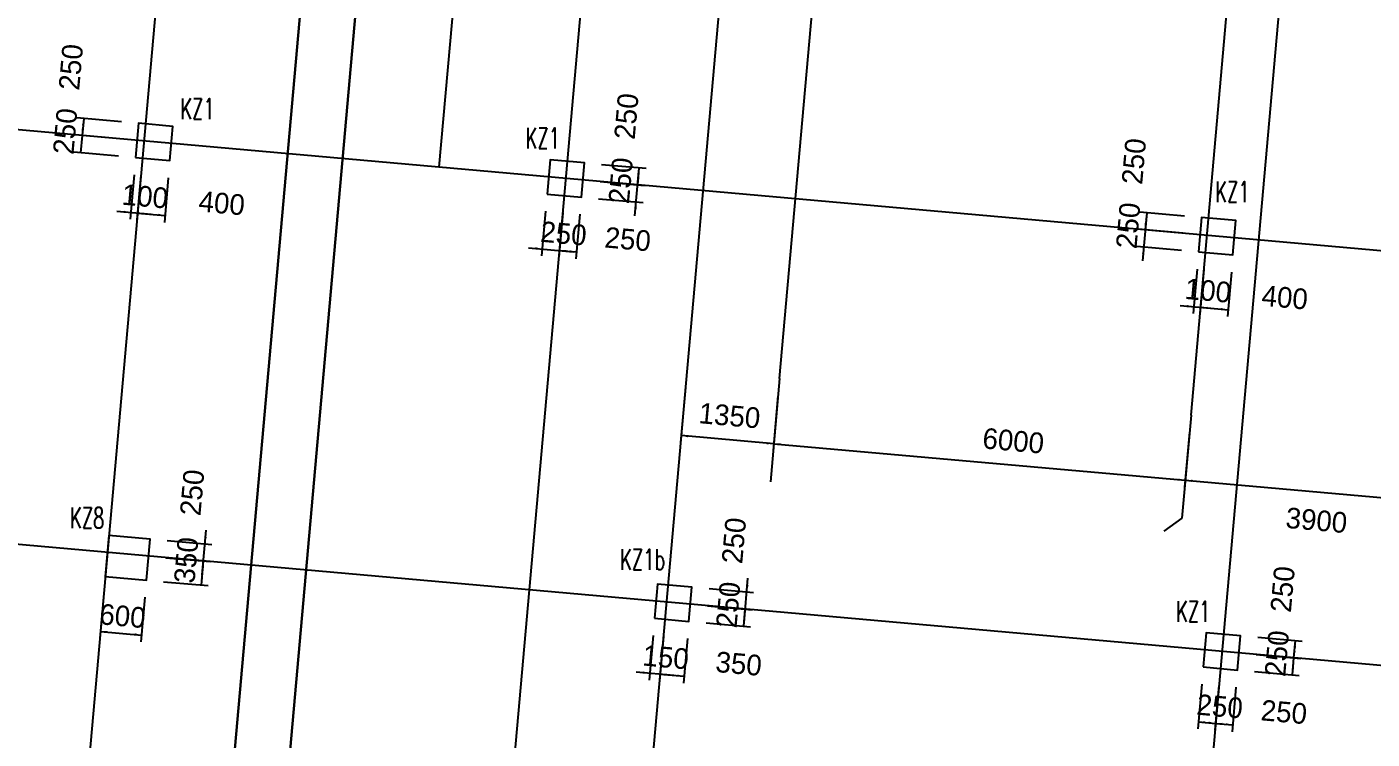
# Model space of a CAD drawing. Extents: x 387171 to 699106, y 11966 to 245688.
# Drawn here: x 590566 to 610104, y 51378 to 61723 of the extents above; entities that cross this region are included whole.
import ezdxf

# ---------------------------------------------------------------- set-up
doc = ezdxf.new("R2010")
doc.units = 0
doc.header["$LTSCALE"] = 100
doc.header["$MEASUREMENT"] = 0
for name, color, linetype in [('COLU', 7, 'Continuous'), ('DIM', 3, 'Continuous'), ('DOTE', 253, 'Continuous'), ('L-AXIS', 3, 'Continuous'), ('NUM', 7, 'Continuous')]:
    doc.layers.add(name, color=color, linetype=linetype)
doc.styles.add('hztxt', font='hztxt')
doc.styles.get("Standard").update_dxf_attribs({"font": 'standard'})
doc.dimstyles.get("Standard").update_dxf_attribs({"dimtxt": 300, "dimasz": 100, "dimexe": 100, "dimexo": 250, "dimgap": 100, "dimtad": 0, "dimtoh": 1, "dimdec": 0, "dimdsep": 46, "dimcen": 0.09, "dimclrt": 7, "dimadec": 0, "dimazin": 0, "dimtfac": 1, "dimtdec": 4, "dimtofl": 0, "dimtmove": 0, "dimatfit": 3, "dimfxl": 1, "dimtolj": 1, "dimtzin": 0, "dimarcsym": 0})

# ---------------------------------------------------------------- blocks, each defined once
blk = doc.blocks.new('*D2180')
at = {"layer": 'L-AXIS', "color": 0, "linetype": 'ByBlock', "lineweight": -2}
for p, q in [((493507, 53583), (493255, 50741)), ((493264, 50840), (658764, 36162)), ((659008, 38905), (658755, 36062))]:
    blk.add_line(p, q, dxfattribs=at)
for points in [[(493264, 50840), (493365, 50848), (493362, 50815)], [(658764, 36162), (658663, 36154), (658666, 36188)]]:
    blk.add_solid(points, dxfattribs=at)
at = {"layer": 'L-AXIS', "color": 7, "linetype": 'Continuous', "lineweight": -2, "insert": (576045, 43850), "char_height": 300, "width": 1101.67, "attachment_point": 5, "rotation": 354.9316, "style": 'hztxt'}
blk.add_mtext('166150', dxfattribs=at)
blk = doc.blocks.new('*D1185')
at = {"layer": 'L-AXIS', "color": 0, "linetype": 'ByBlock', "lineweight": -2}
for p, q in [((601475, 56366), (601404, 55568)), ((607452, 55836), (607381, 55038)), ((601413, 55668), (607390, 55137))]:
    blk.add_line(p, q, dxfattribs=at)
for points in [[(601413, 55668), (601514, 55675), (601511, 55642)], [(607390, 55137), (607289, 55130), (607292, 55163)]]:
    blk.add_solid(points, dxfattribs=at)
at = {"layer": 'L-AXIS', "color": 7, "linetype": 'Continuous', "lineweight": -2, "insert": (604893, 55710), "char_height": 300, "width": 770, "attachment_point": 5, "rotation": 354.9316, "style": 'hztxt'}
blk.add_mtext('6000', dxfattribs=at)
blk = doc.blocks.new('*D2424')
at = {"layer": 'L-AXIS', "color": 0, "linetype": 'ByBlock', "lineweight": -2}
for p, q in [((600130, 56485), (600060, 55687)), ((601475, 56366), (601404, 55568)), ((601413, 55668), (600069, 55787))]:
    blk.add_line(p, q, dxfattribs=at)
for points in [[(600069, 55787), (600170, 55795), (600167, 55761)], [(601413, 55668), (601312, 55660), (601315, 55693)]]:
    blk.add_solid(points, dxfattribs=at)
at = {"layer": 'L-AXIS', "color": 7, "linetype": 'Continuous', "lineweight": -2, "insert": (600772, 56076), "char_height": 300, "width": 690, "attachment_point": 5, "rotation": 354.9316, "style": 'hztxt'}
blk.add_mtext('1350', dxfattribs=at)
blk = doc.blocks.new('*D2233')
at = {"layer": 'L-AXIS', "color": 0, "linetype": 'ByBlock', "lineweight": -2}
for p, q in [((607452, 55836), (607381, 55038)), ((611337, 55491), (611266, 54693)), ((607390, 55137), (611275, 54793))]:
    blk.add_line(p, q, dxfattribs=at)
for points in [[(607390, 55137), (607491, 55145), (607488, 55112)], [(611275, 54793), (611173, 54785), (611176, 54818)]]:
    blk.add_solid(points, dxfattribs=at)
at = {"layer": 'L-AXIS', "color": 7, "linetype": 'Continuous', "lineweight": -2, "insert": (609296, 54555), "char_height": 300, "width": 775, "attachment_point": 5, "rotation": 354.9316, "style": 'hztxt'}
blk.add_mtext('3900', dxfattribs=at)
blk = doc.blocks.new('*D279')
at = {"layer": 'DIM', "color": 0, "linetype": 'ByBlock', "lineweight": -2}
for p, q in [((591683, 53491), (591625, 52843)), ((592281, 53438), (592223, 52790)), ((591634, 52943), (592232, 52890))]:
    blk.add_line(p, q, dxfattribs=at)
for points in [[(591634, 52943), (591735, 52950), (591732, 52917)], [(592232, 52890), (592131, 52882), (592134, 52915)]]:
    blk.add_solid(points, dxfattribs=at)
at = {"layer": 'DIM', "color": 7, "linetype": 'Continuous', "lineweight": -2, "insert": (591955, 53165), "char_height": 300, "width": 556.67, "attachment_point": 5, "rotation": 354.9316, "style": 'hztxt'}
blk.add_mtext('600', dxfattribs=at)
blk = doc.blocks.new('*D208')
at = {"layer": 'DIM', "color": 0, "linetype": 'ByBlock', "lineweight": -2}
for p, q in [((592583, 54013), (593230, 53956)), ((593100, 53616), (593130, 53965)), ((592552, 53664), (593199, 53607))]:
    blk.add_line(p, q, dxfattribs=at)
for points in [[(593130, 53965), (593138, 53864), (593105, 53867)], [(593100, 53616), (593092, 53717), (593125, 53714)]]:
    blk.add_solid(points, dxfattribs=at)
at = {"layer": 'DIM', "color": 7, "linetype": 'Continuous', "lineweight": -2, "insert": (592881, 53977), "char_height": 300, "width": 566.67, "attachment_point": 5, "rotation": 84.9316, "style": 'hztxt'}
blk.add_mtext('350', dxfattribs=at)
blk = doc.blocks.new('*D2720')
at = {"layer": 'DIM', "color": 0, "linetype": 'ByBlock', "lineweight": -2}
for p, q in [((593113, 53765), (593170, 54413)), ((592605, 54262), (593252, 54205)), ((592583, 54013), (593230, 53956))]:
    blk.add_line(p, q, dxfattribs=at)
for points in [[(593153, 54214), (593145, 54315), (593178, 54312)], [(593130, 53965), (593138, 53864), (593105, 53867)]]:
    blk.add_solid(points, dxfattribs=at)
at = {"layer": 'DIM', "color": 7, "linetype": 'Continuous', "lineweight": -2, "insert": (592968, 54959), "char_height": 300, "width": 566.67, "attachment_point": 5, "rotation": 84.9316, "style": 'hztxt'}
blk.add_mtext('250', dxfattribs=at)
blk = doc.blocks.new('*D3381')
at = {"layer": 'DIM', "color": 0, "linetype": 'ByBlock', "lineweight": -2}
for p, q in [((607379, 58976), (606731, 59033)), ((606831, 59024), (606809, 58775)), ((607357, 58727), (606709, 58784))]:
    blk.add_line(p, q, dxfattribs=at)
for points in [[(606831, 59024), (606839, 58923), (606806, 58926)], [(606809, 58775), (606801, 58876), (606834, 58873)]]:
    blk.add_solid(points, dxfattribs=at)
at = {"layer": 'DIM', "color": 7, "linetype": 'Continuous', "lineweight": -2, "insert": (606646, 59770), "char_height": 300, "width": 566.67, "attachment_point": 5, "rotation": 84.9316, "style": 'hztxt'}
blk.add_mtext('250', dxfattribs=at)
blk = doc.blocks.new('*D3625')
at = {"layer": 'DIM', "color": 0, "linetype": 'ByBlock', "lineweight": -2}
for p, q in [((606827, 58974), (606769, 58327)), ((607357, 58727), (606709, 58784)), ((607335, 58477), (606687, 58535))]:
    blk.add_line(p, q, dxfattribs=at)
for points in [[(606809, 58775), (606801, 58876), (606834, 58873)], [(606787, 58526), (606795, 58425), (606761, 58428)]]:
    blk.add_solid(points, dxfattribs=at)
at = {"layer": 'DIM', "color": 7, "linetype": 'Continuous', "lineweight": -2, "insert": (606563, 58837), "char_height": 300, "width": 566.67, "attachment_point": 5, "rotation": 84.9316, "style": 'hztxt'}
blk.add_mtext('250', dxfattribs=at)
blk = doc.blocks.new('*D4085')
at = {"layer": 'DIM', "color": 0, "linetype": 'ByBlock', "lineweight": -2}
for p, q in [((607562, 58206), (607504, 57559)), ((607661, 58198), (607604, 57550)), ((607314, 57676), (607812, 57632))]:
    blk.add_line(p, q, dxfattribs=at)
for points in [[(607513, 57659), (607412, 57651), (607415, 57684)], [(607613, 57650), (607714, 57657), (607711, 57624)]]:
    blk.add_solid(points, dxfattribs=at)
at = {"layer": 'DIM', "color": 7, "linetype": 'Continuous', "lineweight": -2, "insert": (607721, 57891), "char_height": 300, "width": 476.67, "attachment_point": 5, "rotation": 354.9316, "style": 'hztxt'}
blk.add_mtext('100', dxfattribs=at)
blk = doc.blocks.new('*D2219')
at = {"layer": 'DIM', "color": 0, "linetype": 'ByBlock', "lineweight": -2}
for p, q in [((607661, 58198), (607604, 57550)), ((608060, 58162), (608002, 57515)), ((607613, 57650), (608011, 57614))]:
    blk.add_line(p, q, dxfattribs=at)
for points in [[(607613, 57650), (607714, 57657), (607711, 57624)], [(608011, 57614), (607910, 57607), (607913, 57640)]]:
    blk.add_solid(points, dxfattribs=at)
at = {"layer": 'DIM', "color": 7, "linetype": 'Continuous', "lineweight": -2, "insert": (608836, 57792), "char_height": 300, "width": 576.67, "attachment_point": 5, "rotation": 354.9316, "style": 'hztxt'}
blk.add_mtext('400', dxfattribs=at)
blk = doc.blocks.new('*D2416')
at = {"layer": 'DIM', "color": 0, "linetype": 'ByBlock', "lineweight": -2}
for p, q in [((598099, 59046), (598041, 58398)), ((598348, 59024), (598290, 58376)), ((597851, 58515), (598498, 58458))]:
    blk.add_line(p, q, dxfattribs=at)
for points in [[(598050, 58498), (597949, 58490), (597952, 58523)], [(598299, 58476), (598400, 58483), (598397, 58450)]]:
    blk.add_solid(points, dxfattribs=at)
at = {"layer": 'DIM', "color": 7, "linetype": 'Continuous', "lineweight": -2, "insert": (598361, 58721), "char_height": 300, "width": 566.67, "attachment_point": 5, "rotation": 354.9316, "style": 'hztxt'}
blk.add_mtext('250', dxfattribs=at)
blk = doc.blocks.new('*D2390')
at = {"layer": 'DIM', "color": 0, "linetype": 'ByBlock', "lineweight": -2}
for p, q in [((598348, 59024), (598290, 58376)), ((598597, 59001), (598539, 58354)), ((598299, 58476), (598548, 58454))]:
    blk.add_line(p, q, dxfattribs=at)
for points in [[(598299, 58476), (598400, 58483), (598397, 58450)], [(598548, 58454), (598447, 58446), (598450, 58479)]]:
    blk.add_solid(points, dxfattribs=at)
at = {"layer": 'DIM', "color": 7, "linetype": 'Continuous', "lineweight": -2, "insert": (599294, 58638), "char_height": 300, "width": 566.67, "attachment_point": 5, "rotation": 354.9316, "style": 'hztxt'}
blk.add_mtext('250', dxfattribs=at)
blk = doc.blocks.new('*D2597')
at = {"layer": 'DIM', "color": 0, "linetype": 'ByBlock', "lineweight": -2}
for p, q in [((599398, 58981), (599456, 59628)), ((598890, 59477), (599537, 59420)), ((598868, 59228), (599515, 59171))]:
    blk.add_line(p, q, dxfattribs=at)
for points in [[(599438, 59429), (599430, 59530), (599463, 59527)], [(599416, 59180), (599424, 59079), (599390, 59082)]]:
    blk.add_solid(points, dxfattribs=at)
at = {"layer": 'DIM', "color": 7, "linetype": 'Continuous', "lineweight": -2, "insert": (599192, 59491), "char_height": 300, "width": 566.67, "attachment_point": 5, "rotation": 84.9316, "style": 'hztxt'}
blk.add_mtext('250', dxfattribs=at)
blk = doc.blocks.new('*D2846')
at = {"layer": 'DIM', "color": 0, "linetype": 'ByBlock', "lineweight": -2}
for p, q in [((598912, 59726), (599560, 59669)), ((599438, 59429), (599460, 59678)), ((598890, 59477), (599537, 59420))]:
    blk.add_line(p, q, dxfattribs=at)
for points in [[(599460, 59678), (599468, 59577), (599435, 59580)], [(599438, 59429), (599430, 59530), (599463, 59527)]]:
    blk.add_solid(points, dxfattribs=at)
at = {"layer": 'DIM', "color": 7, "linetype": 'Continuous', "lineweight": -2, "insert": (599275, 60424), "char_height": 300, "width": 566.67, "attachment_point": 5, "rotation": 84.9316, "style": 'hztxt'}
blk.add_mtext('250', dxfattribs=at)
blk = doc.blocks.new('*D1017')
at = {"layer": 'DIM', "color": 0, "linetype": 'ByBlock', "lineweight": -2}
for p, q in [((599660, 52884), (599603, 52236)), ((599810, 52870), (599752, 52223)), ((599413, 52353), (599961, 52305))]:
    blk.add_line(p, q, dxfattribs=at)
for points in [[(599612, 52336), (599511, 52328), (599514, 52361)], [(599761, 52322), (599862, 52330), (599859, 52297)]]:
    blk.add_solid(points, dxfattribs=at)
at = {"layer": 'DIM', "color": 7, "linetype": 'Continuous', "lineweight": -2, "insert": (599845, 52566), "char_height": 300, "width": 476.67, "attachment_point": 5, "rotation": 354.9316, "style": 'hztxt'}
blk.add_mtext('150', dxfattribs=at)
blk = doc.blocks.new('*D3473')
at = {"layer": 'DIM', "color": 0, "linetype": 'ByBlock', "lineweight": -2}
for p, q in [((599810, 52870), (599752, 52223)), ((600159, 52839), (600101, 52192)), ((599761, 52322), (600110, 52292))]:
    blk.add_line(p, q, dxfattribs=at)
for points in [[(599761, 52322), (599862, 52330), (599859, 52297)], [(600110, 52292), (600009, 52284), (600012, 52317)]]:
    blk.add_solid(points, dxfattribs=at)
at = {"layer": 'DIM', "color": 7, "linetype": 'Continuous', "lineweight": -2, "insert": (600905, 52472), "char_height": 300, "width": 566.67, "attachment_point": 5, "rotation": 354.9316, "style": 'hztxt'}
blk.add_mtext('350', dxfattribs=at)
blk = doc.blocks.new('*D3941')
at = {"layer": 'DIM', "color": 0, "linetype": 'ByBlock', "lineweight": -2}
for p, q in [((600452, 53315), (601099, 53258)), ((600977, 53018), (601000, 53267)), ((600430, 53066), (601077, 53009))]:
    blk.add_line(p, q, dxfattribs=at)
for points in [[(601000, 53267), (601007, 53166), (600974, 53169)], [(600977, 53018), (600970, 53119), (601003, 53116)]]:
    blk.add_solid(points, dxfattribs=at)
at = {"layer": 'DIM', "color": 7, "linetype": 'Continuous', "lineweight": -2, "insert": (600754, 53329), "char_height": 300, "width": 566.67, "attachment_point": 5, "rotation": 84.9316, "style": 'hztxt'}
blk.add_mtext('250', dxfattribs=at)
blk = doc.blocks.new('*D4175')
at = {"layer": 'DIM', "color": 0, "linetype": 'ByBlock', "lineweight": -2}
for p, q in [((600474, 53564), (601121, 53507)), ((600982, 53068), (601039, 53715)), ((600452, 53315), (601099, 53258))]:
    blk.add_line(p, q, dxfattribs=at)
for points in [[(601022, 53516), (601014, 53617), (601047, 53614)], [(601000, 53267), (601007, 53166), (600974, 53169)]]:
    blk.add_solid(points, dxfattribs=at)
at = {"layer": 'DIM', "color": 7, "linetype": 'Continuous', "lineweight": -2, "insert": (600837, 54261), "char_height": 300, "width": 566.67, "attachment_point": 5, "rotation": 84.9316, "style": 'hztxt'}
blk.add_mtext('250', dxfattribs=at)
blk = doc.blocks.new('*D2297')
at = {"layer": 'DIM', "color": 0, "linetype": 'ByBlock', "lineweight": -2}
for p, q in [((591939, 60345), (591292, 60402)), ((591392, 60393), (591370, 60144)), ((591917, 60096), (591270, 60153))]:
    blk.add_line(p, q, dxfattribs=at)
for points in [[(591392, 60393), (591399, 60292), (591366, 60295)], [(591370, 60144), (591362, 60246), (591395, 60243)]]:
    blk.add_solid(points, dxfattribs=at)
at = {"layer": 'DIM', "color": 7, "linetype": 'Continuous', "lineweight": -2, "insert": (591207, 61139), "char_height": 300, "width": 566.67, "attachment_point": 5, "rotation": 84.9316, "style": 'hztxt'}
blk.add_mtext('250', dxfattribs=at)
blk = doc.blocks.new('*D2488')
at = {"layer": 'DIM', "color": 0, "linetype": 'ByBlock', "lineweight": -2}
for p, q in [((591917, 60096), (591270, 60153)), ((591370, 60144), (591347, 59895)), ((591895, 59847), (591248, 59904))]:
    blk.add_line(p, q, dxfattribs=at)
for points in [[(591347, 59895), (591340, 59997), (591373, 59994)], [(591370, 60144), (591377, 60043), (591344, 60046)]]:
    blk.add_solid(points, dxfattribs=at)
at = {"layer": 'DIM', "color": 7, "linetype": 'Continuous', "lineweight": -2, "insert": (591124, 60207), "char_height": 300, "width": 566.67, "attachment_point": 5, "rotation": 84.9316, "style": 'hztxt'}
blk.add_mtext('250', dxfattribs=at)
blk = doc.blocks.new('*D3017')
at = {"layer": 'DIM', "color": 0, "linetype": 'ByBlock', "lineweight": -2}
for p, q in [((592122, 59576), (592065, 58928)), ((592222, 59567), (592164, 58919)), ((591874, 59046), (592372, 59001))]:
    blk.add_line(p, q, dxfattribs=at)
for points in [[(592074, 59028), (591973, 59020), (591975, 59053)], [(592173, 59019), (592274, 59027), (592271, 58994)]]:
    blk.add_solid(points, dxfattribs=at)
at = {"layer": 'DIM', "color": 7, "linetype": 'Continuous', "lineweight": -2, "insert": (592281, 59260), "char_height": 300, "width": 476.67, "attachment_point": 5, "rotation": 354.9316, "style": 'hztxt'}
blk.add_mtext('100', dxfattribs=at)
blk = doc.blocks.new('*D985')
at = {"layer": 'DIM', "color": 0, "linetype": 'ByBlock', "lineweight": -2}
for p, q in [((592222, 59567), (592164, 58919)), ((592620, 59532), (592563, 58884)), ((592173, 59019), (592572, 58984))]:
    blk.add_line(p, q, dxfattribs=at)
for points in [[(592173, 59019), (592274, 59027), (592271, 58994)], [(592572, 58984), (592471, 58976), (592474, 59009)]]:
    blk.add_solid(points, dxfattribs=at)
at = {"layer": 'DIM', "color": 7, "linetype": 'Continuous', "lineweight": -2, "insert": (593397, 59161), "char_height": 300, "width": 576.67, "attachment_point": 5, "rotation": 354.9316, "style": 'hztxt'}
blk.add_mtext('400', dxfattribs=at)
blk = doc.blocks.new('*D220')
at = {"layer": 'DIM', "color": 0, "linetype": 'ByBlock', "lineweight": -2}
for p, q in [((607629, 52177), (607572, 51529)), ((607878, 52155), (607821, 51507)), ((607581, 51629), (607830, 51607))]:
    blk.add_line(p, q, dxfattribs=at)
for points in [[(607581, 51629), (607682, 51637), (607679, 51604)], [(607830, 51607), (607729, 51599), (607731, 51632)]]:
    blk.add_solid(points, dxfattribs=at)
at = {"layer": 'DIM', "color": 7, "linetype": 'Continuous', "lineweight": -2, "insert": (607892, 51852), "char_height": 300, "width": 566.67, "attachment_point": 5, "rotation": 354.9316, "style": 'hztxt'}
blk.add_mtext('250', dxfattribs=at)
blk = doc.blocks.new('*D151')
at = {"layer": 'DIM', "color": 0, "linetype": 'ByBlock', "lineweight": -2}
for p, q in [((607878, 52155), (607821, 51507)), ((608127, 52133), (608070, 51485)), ((607830, 51607), (608079, 51585))]:
    blk.add_line(p, q, dxfattribs=at)
for points in [[(607830, 51607), (607931, 51615), (607928, 51581)], [(608079, 51585), (607978, 51577), (607981, 51610)]]:
    blk.add_solid(points, dxfattribs=at)
at = {"layer": 'DIM', "color": 7, "linetype": 'Continuous', "lineweight": -2, "insert": (608824, 51770), "char_height": 300, "width": 566.67, "attachment_point": 5, "rotation": 354.9316, "style": 'hztxt'}
blk.add_mtext('250', dxfattribs=at)
blk = doc.blocks.new('*D2648')
at = {"layer": 'DIM', "color": 0, "linetype": 'ByBlock', "lineweight": -2}
for p, q in [((608420, 52609), (609068, 52551)), ((608946, 52311), (608968, 52560)), ((608398, 52360), (609046, 52302))]:
    blk.add_line(p, q, dxfattribs=at)
for points in [[(608968, 52560), (608976, 52459), (608943, 52462)], [(608946, 52311), (608938, 52412), (608972, 52409)]]:
    blk.add_solid(points, dxfattribs=at)
at = {"layer": 'DIM', "color": 7, "linetype": 'Continuous', "lineweight": -2, "insert": (608723, 52622), "char_height": 300, "width": 566.67, "attachment_point": 5, "rotation": 84.9316, "style": 'hztxt'}
blk.add_mtext('250', dxfattribs=at)
blk = doc.blocks.new('*D2861')
at = {"layer": 'DIM', "color": 0, "linetype": 'ByBlock', "lineweight": -2}
for p, q in [((608443, 52858), (609090, 52800)), ((608968, 52560), (608990, 52809)), ((608420, 52609), (609068, 52551))]:
    blk.add_line(p, q, dxfattribs=at)
for points in [[(608990, 52809), (608998, 52708), (608965, 52711)], [(608968, 52560), (608961, 52661), (608994, 52658)]]:
    blk.add_solid(points, dxfattribs=at)
at = {"layer": 'DIM', "color": 7, "linetype": 'Continuous', "lineweight": -2, "insert": (608806, 53555), "char_height": 300, "width": 566.67, "attachment_point": 5, "rotation": 84.9316, "style": 'hztxt'}
blk.add_mtext('250', dxfattribs=at)
blk = doc.blocks.new('后浇带现场')
at = {"color": 6, "lineweight": 30}
for points in [[(777111, 575147), (781539, 625070)], [(776314, 575218), (780665, 624270)]]:
    blk.add_lwpolyline(points, dxfattribs=at)

msp = doc.modelspace()

# ---------------------------------------------------------------- linework, layer by layer
at = {"layer": 'COLU', "color": 30}
for points in [[(592144.3, 59824.7), (592642.3, 59780.6), (592686.5, 60278.6), (592188.5, 60322.8)], [(591705, 53739.6), (592302.7, 53686.6), (592355.7, 54284.2), (591758, 54337.2)], [(599682.6, 53132.6), (600180.6, 53088.4), (600224.8, 53586.5), (599726.7, 53630.7)]]:
    msp.add_lwpolyline(points, close=True, dxfattribs=at)
at = {"layer": 'COLU'}
for points in [[(598120.8, 59294.7), (598618.9, 59250.5), (598663.1, 59748.6), (598165, 59792.7)], [(607583.7, 58455.4), (608081.7, 58411.2), (608125.9, 58909.3), (607627.9, 58953.5)], [(607651.3, 52425.9), (608149.3, 52381.7), (608193.5, 52879.7), (607695.5, 52923.9)]]:
    msp.add_lwpolyline(points, close=True, dxfattribs=at)
at = {"layer": 'DOTE'}
for p, q in [((605079.6, 112287.1), (599065, 44471.9)), ((596391.7, 106582.3), (590946.9, 45191.9)), ((612569.3, 105047.1), (607133.4, 43756.3)), ((597719.7, 72883.2), (596549.2, 59685.1)), ((599562.5, 72719.8), (597072.8, 44648.6)), ((601497.3, 56614.9), (602899.4, 72423.9)), ((662839, 53805.8), (502916.7, 67989.4)), ((607473.8, 56084.9), (608434.2, 66913.3)), ((662308.9, 47829.2), (489036.8, 63196.9))]:
    msp.add_line(p, q, dxfattribs=at)
at = {"layer": 'L-AXIS'}
for p, q in [((601497.3, 56614.9), (601364.4, 55116.3)), ((607473.8, 56084.9), (607340.9, 54586.2)), ((607340.9, 54586.2), (607078.9, 54399.1))]:
    msp.add_line(p, q, dxfattribs=at)

# ---------------------------------------------------------------- block references
at = {"color": 3, "lineweight": 30}
msp.add_blockref('后浇带现场', (-182998.7, -527042.1), dxfattribs=at)

# ---------------------------------------------------------------- texts
at = {"layer": 'NUM', "color": 200, "width": 0.7}
for p in [(592792.6, 60384.7), (597807.8, 59958.2), (607824, 59178.4), (607254.8, 53083.2)]:
    msp.add_text('KZ1', height=300, dxfattribs=at).set_placement(p)
at = {"layer": 'NUM', "color": 30, "width": 0.7}
for s, p in [('KZ8', (591190.6, 54441.5)), ('KZ1b', (599181, 53835.2))]:
    msp.add_text(s, height=300, dxfattribs=at).set_placement(p)

# ---------------------------------------------------------------- dimensions: what is measured, and where the dimension line sits
at = {"layer": 'DIM', "color": 200}
for p1, p2, picture, middle in [((592188.5, 60322.8), (592166.4, 60073.8), '*D2297', (591161.8, 60632.8)), ((598641, 59499.5), (598663.1, 59748.6), '*D2846', (599230.2, 59917.2)), ((592166.4, 60073.8), (592144.3, 59824.7), '*D2488', (591079.1, 59700.3)), ((607627.9, 58953.5), (607605.8, 58704.4), '*D3381', (606601.2, 59263.4)), ((592144.3, 59824.7), (592243.9, 59815.9), '*D3017', (591894.6, 59294.7)), ((592243.9, 59815.9), (592642.3, 59780.6), '*D985', (592811, 59213.5)), ((598618.9, 59250.5), (598641, 59499.5), '*D2597', (599147.5, 58984.7)), ((598120.8, 59294.7), (598369.9, 59272.6), '*D2416', (597855, 58766.1)), ((598369.9, 59272.6), (598618.9, 59250.5), '*D2390', (598787.5, 58683.4)), ((607605.8, 58704.4), (607583.7, 58455.4), '*D3625', (606518.5, 58330.9)), ((607583.7, 58455.4), (607683.3, 58446.6), '*D4085', (607334, 57925.4)), ((607683.3, 58446.6), (608081.7, 58411.2), '*D2219', (608250.4, 57844.1)), ((592333.6, 54035.4), (592355.7, 54284.2), '*D2720', (592922.8, 54452.9)), ((600202.7, 53337.5), (600224.8, 53586.5), '*D4175', (600791.9, 53755.1)), ((592302.7, 53686.6), (592333.6, 54035.4), '*D208', (592831.2, 53420.8)), ((591705, 53739.6), (592302.7, 53686.6), '*D279', (591955.2, 53165.2)), ((608171.4, 52630.7), (608193.5, 52879.7), '*D2861', (608760.6, 53048.4)), ((600180.6, 53088.4), (600202.7, 53337.5), '*D3941', (600709.2, 52822.6)), ((599682.6, 53132.6), (599832, 53119.4), '*D1017', (599432.8, 52602.6)), ((599832, 53119.4), (600180.6, 53088.4), '*D3473', (600349.2, 52521.3)), ((608149.3, 52381.7), (608171.4, 52630.7), '*D2648', (608677.9, 52115.9)), ((607651.3, 52425.9), (607900.3, 52403.8), '*D220', (607385.5, 51897.3)), ((607900.3, 52403.8), (608149.3, 52381.7), '*D151', (608318, 51814.6))]:
    dim = msp.add_aligned_dim(p1=p1, p2=p2, distance=-800, dimstyle='Standard', dxfattribs=at)
    dim.commit()
    dim.dimension.update_dxf_attribs({"geometry": picture, "text_midpoint": middle})
at = {"layer": 'L-AXIS'}
for base, p1, p2, picture, middle in [((600068.6, 55786.8), (601497.3, 56614.9), (600152.6, 56734.2), '*D2424', (600771.8, 56075.8)), ((607389.8, 55137.5), (601497.3, 56614.9), (607473.8, 56084.9), '*D1185', (604892.7, 55710.3)), ((611274.6, 54792.9), (607473.8, 56084.9), (611358.6, 55740.3), '*D2233', (609295.9, 54555.5)), ((658764.3, 36162.1), (493529.3, 53831.9), (659029.6, 39153.6), '*D2180', (576045.1, 43849.9))]:
    dim = msp.add_linear_dim(base=base, p1=p1, p2=p2, angle=354.93165, dimstyle='Standard', dxfattribs=at)
    dim.commit()
    dim.dimension.update_dxf_attribs({"geometry": picture, "text_midpoint": middle})

doc.saveas('drawing.dxf')
